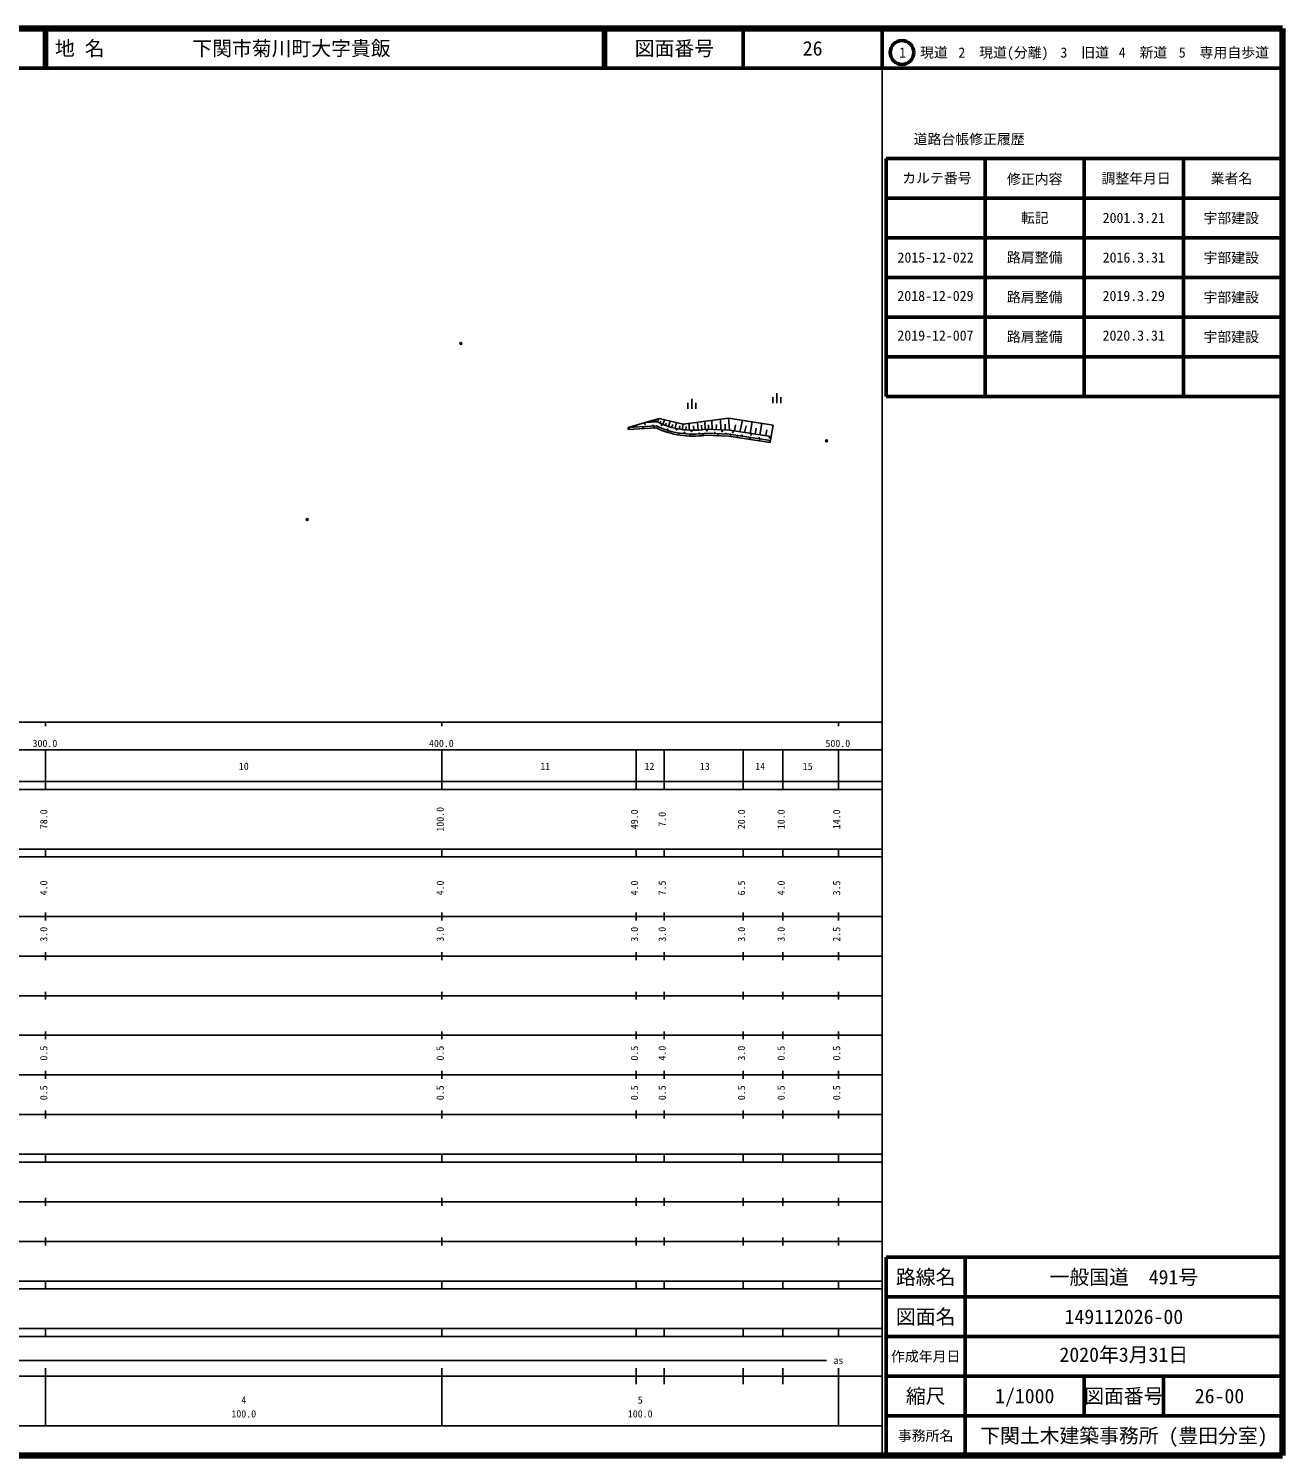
# Model space of a CAD drawing. Units: millimetres, scale not verified. Extents: x 40000 to 680000, y 20000 to 380000.
# Drawn here: x 363711 to 680000, y 20000 to 380000 of the extents above; entities that cross this region are included whole.
import ezdxf
from ezdxf.enums import TextEntityAlignment as Align

# ---------------------------------------------------------------- set-up
doc = ezdxf.new("R2010")
doc.units = ezdxf.units.MM
doc.header["$LTSCALE"] = 1000
doc.header["$PDMODE"] = 32
doc.header["$PDSIZE"] = 500
for name, color, linetype, lineweight in [('M-BGD', 7, 'Continuous', 25), ('M-TTL', 2, 'Continuous', 140), ('M-TTL-BAND', 7, 'Continuous', 25), ('M-TTL-FRAM', 2, 'Continuous', 50), ('M-TTL-LINE', 7, 'Continuous', 50), ('M-TTL-TXT', 7, 'Continuous', 50)]:
    doc.layers.add(name, color=color, linetype=linetype, lineweight=lineweight)
doc.layers.add('M-OTRS', color=6, linetype='Continuous')
doc.styles.add('ＭＳ ゴシック', font='')
doc.styles.get('ＭＳ ゴシック').set_extended_font_data('MS Gothic')

msp = doc.modelspace()

# ---------------------------------------------------------------- linework, layer by layer
at = {"layer": 'M-BGD'}
for p, q in [((530012, 285537), (530012, 284037)), ((531012, 284037), (531012, 286537)), ((532012, 285537), (532012, 284037)), ((551470, 286976), (551470, 285476)), ((552470, 285476), (552470, 287976)), ((553470, 286976), (553470, 285476)), ((514948, 279328), (522767, 281636)), ((520657, 280663), (520653, 281012)), ((521196, 280695), (521207, 280970)), ((521676, 280723), (521657, 281308)), ((522023, 280743), (522081, 281099)), ((522285, 280758), (522767, 281636)), ((522767, 281636), (528826, 280171)), ((522921, 280459), (523164, 280905)), ((523664, 280141), (524120, 281309)), ((525157, 279604), (525594, 280952)), ((528826, 280171), (540255, 281722)), ((534366, 278887), (534286, 280912)), ((536151, 278819), (536080, 281155)), ((538302, 278736), (538242, 281449)), ((540255, 281722), (551507, 279967)), ((540532, 278650), (540255, 281722)), ((543166, 278249), (543781, 281172)), ((522083, 279745), (514948, 279328)), ((514948, 279328), (514977, 278829)), ((521985, 279238), (514977, 278829)), ((522285, 280758), (519180, 280577)), ((520196, 280636), (520189, 280792)), ((524354, 279877), (524588, 280436)), ((525923, 279378), (526189, 280096)), ((526787, 279158), (527192, 280566)), ((527808, 278958), (527984, 279741)), ((528624, 278833), (528826, 280171)), ((529512, 278735), (529553, 279595)), ((530361, 278678), (530371, 280381)), ((531530, 278657), (531461, 279724)), ((532579, 278696), (532442, 280662)), ((533534, 278778), (533467, 279918)), ((540532, 278650), (534366, 278887)), ((540438, 277653), (534421, 277885)), ((540390, 277154), (534448, 277383)), ((535246, 278854), (535246, 279999)), ((537178, 278779), (537219, 280129)), ((539421, 278693), (539451, 280161)), ((550884, 276061), (540438, 277653)), ((551034, 277050), (540532, 278650)), ((541767, 278462), (542038, 280032)), ((544334, 278071), (544707, 279789)), ((545696, 277863), (546243, 280788)), ((546987, 277666), (547262, 279158)), ((548201, 277481), (548686, 280407)), ((549669, 277258), (549914, 278786)), ((551034, 277050), (551507, 279967)), ((550808, 275567), (540390, 277154)), ((550884, 276061), (550808, 275567)), ((551034, 277050), (550884, 276061))]:
    msp.add_line(p, q, dxfattribs=at)
for centre in [(515207, 278972), (516873, 279635), (518717, 279425), (519218, 280250), (521224, 279862), (521563, 279280), (523375, 279959), (524911, 278859), (524976, 278180), (527175, 278859), (527741, 277873), (529213, 278083), (530555, 277209), (530927, 278374), (532933, 277856), (533871, 277679), (534777, 278600), (536863, 278018), (537607, 277355), (538658, 278390), (539580, 277792), (540793, 277565), (541375, 278180), (543639, 277355), (545952, 277484), (542443, 276935), (545709, 276708), (548038, 276708), (548119, 276029), (550626, 276789), (550658, 275980)]:
    msp.add_circle(centre, 100, dxfattribs=at)
for radius, start, end in [(21886, 244.80297, 278.26353), (21386, 244.4641, 278.38557), (20386, 243.74849, 278.64301)]:
    msp.add_arc((531302, 299042), radius, start, end, dxfattribs=at)
at = {"layer": 'M-OTRS'}
for p in [(472775, 300555), (565016, 275955), (434024, 256105)]:
    msp.add_point(p, dxfattribs=at)
at = {"layer": 'M-TTL'}
for p, q in [((680000, 380000), (40000, 380000)), ((680000, 20000), (680000, 380000)), ((40000, 20000), (680000, 20000))]:
    msp.add_line(p, q, dxfattribs=at)
at = {"layer": 'M-TTL-BAND'}
for p, q in [((579000, 20000), (579000, 370000)), ((40000, 205000), (579000, 205000)), ((368000, 205000), (368000, 204000)), ((468000, 205000), (468000, 204000)), ((568000, 205000), (568000, 204000)), ((68000, 198000), (579000, 198000)), ((368000, 188000), (368000, 198000)), ((468000, 188000), (468000, 198000)), ((517000, 188000), (517000, 198000)), ((524000, 188000), (524000, 198000)), ((544000, 188000), (544000, 198000)), ((554000, 188000), (554000, 198000)), ((568000, 188000), (568000, 198000)), ((40000, 190000), (579000, 190000)), ((40000, 188000), (579000, 188000)), ((40000, 173000), (579000, 173000)), ((368000, 171000), (368000, 173000)), ((468000, 171000), (468000, 173000)), ((517000, 171000), (517000, 173000)), ((524000, 171000), (524000, 173000)), ((544000, 171000), (544000, 173000)), ((554000, 171000), (554000, 173000)), ((568000, 171000), (568000, 173000)), ((40000, 171000), (579000, 171000)), ((40000, 156000), (579000, 156000)), ((368000, 155000), (368000, 157000)), ((468000, 155000), (468000, 157000)), ((517000, 155000), (517000, 157000)), ((524000, 155000), (524000, 157000)), ((544000, 155000), (544000, 157000)), ((554000, 155000), (554000, 157000)), ((568000, 155000), (568000, 157000)), ((46000, 146000), (579000, 146000)), ((368000, 145000), (368000, 147000)), ((468000, 145000), (468000, 147000)), ((517000, 145000), (517000, 147000)), ((524000, 145000), (524000, 147000)), ((544000, 145000), (544000, 147000)), ((554000, 145000), (554000, 147000)), ((568000, 145000), (568000, 147000)), ((368000, 135000), (368000, 137000)), ((468000, 135000), (468000, 137000)), ((517000, 135000), (517000, 137000)), ((524000, 135000), (524000, 137000)), ((544000, 135000), (544000, 137000)), ((554000, 135000), (554000, 137000)), ((568000, 135000), (568000, 137000)), ((52000, 136000), (579000, 136000)), ((46000, 126000), (579000, 126000)), ((368000, 125000), (368000, 127000)), ((468000, 125000), (468000, 127000)), ((517000, 125000), (517000, 127000)), ((524000, 125000), (524000, 127000)), ((544000, 125000), (544000, 127000)), ((554000, 125000), (554000, 127000)), ((568000, 125000), (568000, 127000)), ((52000, 116000), (579000, 116000)), ((368000, 115000), (368000, 117000)), ((468000, 115000), (468000, 117000)), ((517000, 115000), (517000, 117000)), ((524000, 115000), (524000, 117000)), ((544000, 115000), (544000, 117000)), ((554000, 115000), (554000, 117000)), ((568000, 115000), (568000, 117000)), ((46000, 106000), (579000, 106000)), ((368000, 105000), (368000, 107000)), ((468000, 105000), (468000, 107000)), ((517000, 105000), (517000, 107000)), ((524000, 105000), (524000, 107000)), ((544000, 105000), (544000, 107000)), ((554000, 105000), (554000, 107000)), ((568000, 105000), (568000, 107000)), ((40000, 96000), (579000, 96000)), ((40000, 94000), (579000, 94000)), ((368000, 94000), (368000, 96000)), ((468000, 94000), (468000, 96000)), ((517000, 94000), (517000, 96000)), ((524000, 94000), (524000, 96000)), ((544000, 94000), (544000, 96000)), ((554000, 94000), (554000, 96000)), ((568000, 94000), (568000, 96000)), ((49000, 84000), (579000, 84000)), ((368000, 83000), (368000, 85000)), ((468000, 83000), (468000, 85000)), ((517000, 83000), (517000, 85000)), ((524000, 83000), (524000, 85000)), ((544000, 83000), (544000, 85000)), ((554000, 83000), (554000, 85000)), ((568000, 83000), (568000, 85000)), ((40000, 74000), (579000, 74000)), ((368000, 73000), (368000, 75000)), ((468000, 73000), (468000, 75000)), ((517000, 73000), (517000, 75000)), ((524000, 73000), (524000, 75000)), ((544000, 73000), (544000, 75000)), ((554000, 73000), (554000, 75000)), ((568000, 73000), (568000, 75000)), ((40000, 64000), (579000, 64000)), ((40000, 62000), (579000, 62000)), ((368000, 62000), (368000, 64000)), ((468000, 62000), (468000, 64000)), ((517000, 62000), (517000, 64000)), ((524000, 62000), (524000, 64000)), ((544000, 62000), (544000, 64000)), ((554000, 62000), (554000, 64000)), ((568000, 62000), (568000, 64000)), ((40000, 52000), (579000, 52000)), ((368000, 50000), (368000, 52000)), ((468000, 50000), (468000, 52000)), ((517000, 50000), (517000, 52000)), ((524000, 50000), (524000, 52000)), ((544000, 50000), (544000, 52000)), ((554000, 50000), (554000, 52000)), ((568000, 50000), (568000, 52000)), ((40000, 50000), (579000, 50000)), ((71000, 44000), (565000, 44000)), ((40000, 40000), (579000, 40000)), ((368000, 27500), (368000, 42000)), ((468000, 27500), (468000, 42000)), ((517000, 38000), (517000, 42000)), ((524000, 38000), (524000, 42000)), ((544000, 38000), (544000, 42000)), ((554000, 38000), (554000, 42000)), ((568000, 27500), (568000, 42000)), ((68000, 27500), (579000, 27500))]:
    msp.add_line(p, q, dxfattribs=at)
at = {"layer": 'M-TTL-FRAM'}
for p, q in [((580000, 347197), (580000, 287197)), ((580000, 347197), (680000, 347197)), ((580000, 287197), (680000, 287197)), ((680000, 70000), (580000, 70000)), ((580000, 70000), (580000, 20000))]:
    msp.add_line(p, q, dxfattribs=at)
at = {"layer": 'M-TTL-LINE'}
for p, q in [((367750, 380000), (367750, 370000)), ((368250, 380000), (368250, 370000)), ((508747, 380000), (508747, 370000)), ((509247, 380000), (509247, 370000)), ((543997, 380000), (543997, 370000)), ((579000, 380000), (579000, 370000)), ((40000, 370000), (680000, 370000)), ((605000, 347197), (605000, 287197)), ((630000, 347197), (630000, 287197)), ((655000, 347197), (655000, 287197)), ((580000, 337197), (680000, 337197)), ((580000, 327197), (680000, 327197)), ((580000, 317197), (680000, 317197)), ((580000, 307197), (680000, 307197)), ((580000, 297197), (680000, 297197)), ((600000, 70000), (600000, 20000)), ((680000, 60000), (580000, 60000)), ((680000, 50000), (580000, 50000)), ((680000, 40000), (580000, 40000)), ((630000, 40000), (630000, 30000)), ((650000, 40000), (650000, 30000)), ((680000, 30000), (580000, 30000))]:
    msp.add_line(p, q, dxfattribs=at)
at = {"layer": 'M-TTL-TXT'}
msp.add_circle((584031, 373958), 3000, dxfattribs=at)

# ---------------------------------------------------------------- texts
at = {"layer": 'M-TTL-BAND', "style": 'ＭＳ ゴシック'}
for s, p in [('300.0', (367844, 198195)), ('400.0', (467844, 198195)), ('500.0', (567844, 198195)), ('10', (418000, 192405)), ('11', (494062, 192405)), ('12', (520326, 192405)), ('13', (534300, 192405)), ('14', (548273, 192405)), ('15', (560235, 192405)), ('as', (568000, 42500)), ('4', (418000, 32523)), ('5', (518000, 32523)), ('100.0', (418000, 29033)), ('100.0', (518000, 29033))]:
    msp.add_text(s, height=1833, dxfattribs=at).set_placement(p, align=Align.BOTTOM_CENTER)
for s, p in [('78.0', (369000, 180500)), ('100.0', (469000, 180500)), ('49.0', (518000, 180500)), ('7.0', (525000, 180500)), ('20.0', (545000, 180500)), ('10.0', (555000, 180500)), ('14.0', (569000, 180500)), ('4.0', (369000, 163174)), ('4.0', (469000, 163174)), ('4.0', (518000, 163174)), ('7.5', (525000, 163174)), ('6.5', (545000, 163174)), ('4.0', (555000, 163174)), ('3.5', (569000, 163174)), ('3.0', (369000, 151500)), ('3.0', (469000, 151500)), ('3.0', (518000, 151500)), ('3.0', (525000, 151500)), ('3.0', (545000, 151500)), ('3.0', (555000, 151500)), ('2.5', (569000, 151500)), ('0.5', (369000, 121500)), ('0.5', (469000, 121500)), ('0.5', (518000, 121500)), ('4.0', (525000, 121500)), ('3.0', (545000, 121500)), ('0.5', (555000, 121500)), ('0.5', (569000, 121500)), ('0.5', (369000, 111500)), ('0.5', (469000, 111500)), ('0.5', (518000, 111500)), ('0.5', (525000, 111500)), ('0.5', (545000, 111500)), ('0.5', (555000, 111500)), ('0.5', (569000, 111500))]:
    msp.add_text(s, height=1833, rotation=90, dxfattribs=at).set_placement(p, align=Align.BOTTOM_CENTER)
at = {"layer": 'M-TTL-TXT', "style": 'ＭＳ ゴシック'}
for s, p in [('地 名', (370380, 375000)), ('下関市菊川町大字貴飯', (405024, 375000))]:
    msp.add_text(s, height=3666, dxfattribs=at).set_placement(p, align=Align.MIDDLE_LEFT)
for s, height, p in [('図面番号', 3666, (526622, 375000)), ('26', 3666, (561497, 375000)), ('1\u3000現道', 2566, (589448, 373958)), ('2\u3000現道(分離)', 2566, (609619, 373958)), ('3\u3000旧道', 2566, (630121, 373958)), ('4\u3000新道', 2566, (644824, 373958)), ('5\u3000専用自歩道', 2566, (665228, 373958)), ('道路台帳修正履歴', 2566, (600968, 352113)), ('カルテ番号', 2566, (592839, 342277)), ('修正内容', 2566, (617509, 342023)), ('調整年月日', 2566, (643089, 342197)), ('業者名', 2566, (667134, 342197)), ('転記', 2566, (617500, 332245)), ('2001.3.21', 2566, (642500, 332245)), ('宇部建設', 2566, (667077, 332189)), ('2015-12-022', 2566, (592500, 322245)), ('路肩整備', 2566, (617500, 322245)), ('2016.3.31', 2566, (642500, 322245)), ('宇部建設', 2566, (667077, 322189)), ('路肩整備', 2566, (617500, 312245)), ('宇部建設', 2566, (667077, 312189)), ('路肩整備', 2566, (617500, 302245)), ('宇部建設', 2566, (667077, 302189)), ('路線名', 3666, (590000, 65000)), ('路線名', 3666, (590000, 65000)), ('一般国道\u3000491号', 3666, (640000, 65000)), ('図面名', 3666, (590000, 55000)), ('図面名', 3666, (590000, 55000)), ('149112026-00', 3666, (640000, 55000)), ('作成年月日', 2566, (590000, 45000)), ('作成年月日', 2566, (590000, 45000)), ('縮尺', 3666, (590000, 35000)), ('縮尺', 3666, (590000, 35000)), ('1/1000', 3666, (615000, 35000)), ('図面番号', 3666, (640000, 35000)), ('図面番号', 3666, (640000, 35000)), ('26-00', 3666, (664125, 35000)), ('事務所名', 2566, (590000, 25000)), ('事務所名', 2566, (590000, 25000)), ('下関土木建築事務所 (豊田分室)', 3666, (640000, 25000))]:
    msp.add_text(s, height=height, dxfattribs=at).set_placement(p, align=Align.MIDDLE_CENTER)
for s, height, p in [('2018-12-029', 2566, (582875, 310495)), ('2019.3.29', 2566, (634625, 310495)), ('2019-12-007', 2566, (582875, 300495)), ('2020.3.31', 2566, (634625, 300495)), ('2020年3月31日', 3666, (623750, 42500))]:
    msp.add_text(s, height=height, dxfattribs=at).set_placement(p, align=Align.BOTTOM_LEFT)

doc.saveas('drawing.dxf')
